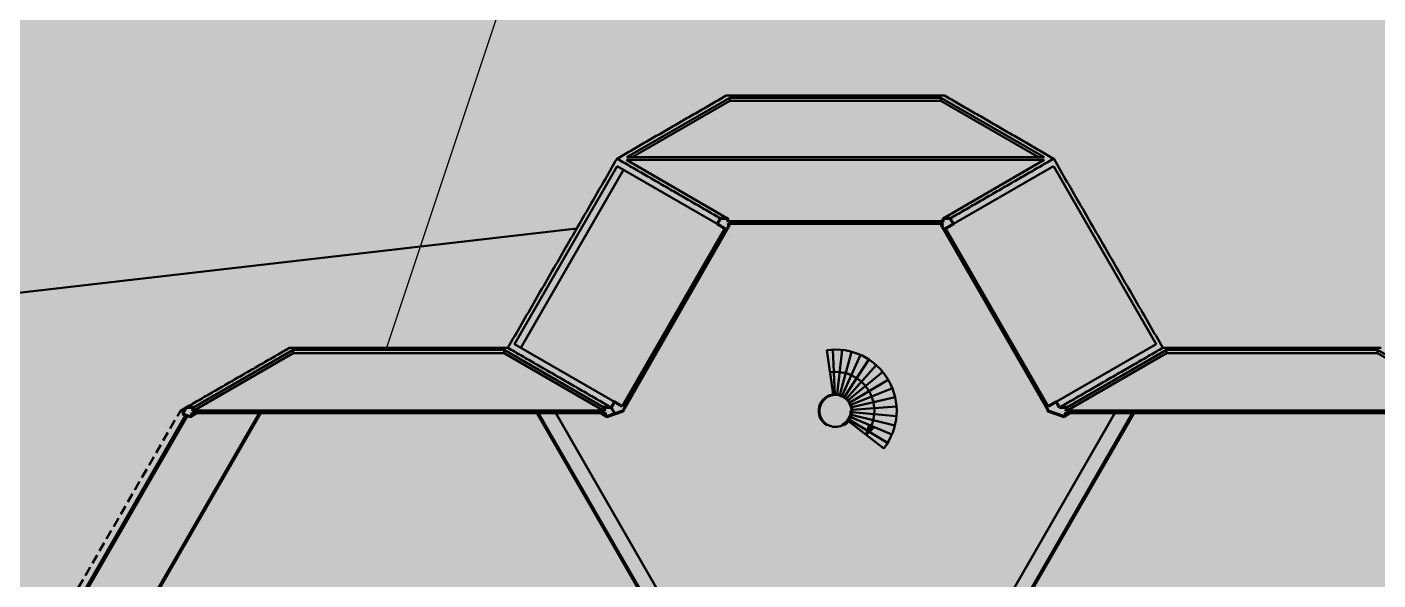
# Model space of a CAD drawing. Header units: millimetres. Extents: x 401 to 30661, y 2016 to 22119.
# Drawn here: x 12151 to 13060, y 13126 to 13498 of the extents above; entities that cross this region are included whole.
import ezdxf

# ---------------------------------------------------------------- set-up
doc = ezdxf.new("R2010")
doc.units = ezdxf.units.MM
doc.linetypes.add('HIDDEN2', pattern=[4.7625, 3.175, -1.5875])
for name, color, linetype, lineweight, true_color in [('2ND', 201, 'Continuous', 35, 0x39ffb0), ('3RD', 140, 'Continuous', 25, 0x7debff), ('4TH DETAILS', 125, 'Continuous', 15, 0x39ffb0)]:
    doc.layers.add(name, color=color, linetype=linetype, lineweight=lineweight, true_color=true_color)
doc.layers.add('BACKGROUND', color=7, linetype='Continuous', true_color=0x000000)
for name, color, linetype, lineweight, true_color, transparency in [('GLOW-CYAN-2', 7, 'Continuous', 50, 0x7debff, 0.8), ('GLOW-EMERALD', 7, 'Continuous', 70, 0x39ffb0, 0.8), ('GLOW-EMERALD-2', 7, 'Continuous', 30, 0x39ffb0, 0.8), ('hatch', 253, 'Continuous', 9, 0x7debff, 0.55)]:
    doc.layers.add(name, color=color, linetype=linetype, lineweight=lineweight, true_color=true_color, transparency=transparency)

msp = doc.modelspace()

# ---------------------------------------------------------------- hatches: boundary and pattern name
at = {"layer": 'BACKGROUND'}
h = msp.add_hatch(color=256, dxfattribs=at)
h.dxf.hatch_style = 1
h.paths.add_polyline_path([(400.723, 2015.745), (30660.634, 2015.745), (30660.634, 22119.328), (400.723, 22119.328)])
at = {"layer": 'hatch'}
h = msp.add_hatch(color=256, dxfattribs=at)
h.dxf.hatch_style = 1
h.paths.add_polyline_path([(12720.928, 13228.467), (12717.892, 13230.295), (12715.874, 13223.508)])

# ---------------------------------------------------------------- linework, layer by layer
at = {"layer": '2ND', "linetype": 'Continuous'}
for p, q in [((12617.746, 13369.129), (12615.563, 13365.347)), ((12767.645, 13369.129), (12767.186, 13366.742)), ((12772.533, 13369.129), (12767.645, 13369.129)), ((12767.186, 13366.742), (12623.093, 13366.742)), ((12623.258, 13363.401), (12623.736, 13363.401)), ((12623.277, 13365.788), (12767.002, 13365.788)), ((12767.002, 13365.788), (12766.543, 13363.401)), ((12766.543, 13363.401), (12767.021, 13363.401)), ((12767.021, 13363.401), (12837.7, 13240.983)), ((12258.14, 13241.85), (12256.185, 13238.465)), ((12263.027, 13241.85), (12258.14, 13241.85)), ((12262.568, 13239.463), (12263.027, 13241.85)), ((12539.374, 13241.85), (12539.833, 13239.463)), ((12843.834, 13245.631), (12838.458, 13242.527)), ((12846.017, 13241.85), (12843.834, 13245.631)), ((12850.905, 13241.85), (12846.017, 13241.85)), ((12850.445, 13239.463), (12850.905, 13241.85)), ((12257.992, 13236.821), (12185.027, 13110.442)), ((12185.762, 13109.806), (12258.911, 13236.503)), ((12256.185, 13238.465), (12255.696, 13237.617)), ((12261.447, 13236.122), (12261.925, 13236.122)), ((12261.925, 13236.122), (12262.384, 13238.508)), ((12540.017, 13238.508), (12540.476, 13236.122)), ((12540.476, 13236.122), (12540.955, 13236.122)), ((12849.085, 13235.708), (12849.324, 13236.122)), ((12849.324, 13236.122), (12849.802, 13236.122)), ((12849.802, 13236.122), (12850.262, 13238.508)), ((12850.262, 13238.508), (13127.895, 13238.508)), ((13127.711, 13239.463), (12850.445, 13239.463))]:
    msp.add_line(p, q, dxfattribs=at)
for points in [[(12623.093, 13366.742), (12622.634, 13369.129), (12617.746, 13369.129)], [(12838.458, 13242.527), (12769.339, 13362.243), (12774.716, 13365.347), (12772.533, 13369.129)], [(12540.955, 13236.122), (12541.194, 13235.708), (12552.217, 13239.526), (12623.253, 13363.401)], [(12615.563, 13365.347), (12620.739, 13362.359), (12551.621, 13242.642)], [(12623.736, 13363.401), (12623.277, 13365.788)], [(12551.621, 13242.642), (12546.445, 13245.631), (12544.261, 13241.85), (12539.374, 13241.85)], [(12255.696, 13237.617), (12257.992, 13236.821)], [(12258.911, 13236.503), (12261.207, 13235.708), (12261.447, 13236.122)], [(12262.384, 13238.508), (12540.017, 13238.508)], [(12539.833, 13239.463), (12262.568, 13239.463)], [(12837.7, 13240.983), (12838.301, 13239.94), (12838.062, 13239.526), (12849.085, 13235.708)]]:
    msp.add_lwpolyline(points, dxfattribs=at)
at = {"layer": '3RD', "linetype": 'Continuous'}
for p, q in [((12554.686, 13410.239), (12624.098, 13450.314)), ((12624.098, 13448.193), (12558.361, 13410.239)), ((12624.098, 13448.193), (12624.098, 13450.314)), ((12624.098, 13450.314), (12766.18, 13450.314)), ((12766.18, 13448.193), (12624.098, 13448.193)), ((12766.18, 13448.193), (12766.18, 13450.314)), ((12766.18, 13450.314), (12835.592, 13410.239)), ((12831.918, 13410.239), (12766.18, 13448.193)), ((12835.702, 13408.421), (12554.577, 13408.421)), ((12622.634, 13369.129), (12554.577, 13408.421)), ((12554.686, 13410.239), (12835.592, 13410.239)), ((12835.702, 13408.421), (12767.645, 13369.129)), ((12479.052, 13284.54), (12548.17, 13404.257)), ((12552.579, 13401.711), (12483.461, 13281.995)), ((12548.17, 13404.257), (12615.563, 13365.347)), ((12774.716, 13365.347), (12842.042, 13404.218)), ((12842.109, 13404.102), (12911.16, 13284.502)), ((12767.002, 13365.788), (12767.186, 13366.742)), ((12624.194, 13357.819), (12624.088, 13357.88)), ((12330.16, 13278.487), (12262.568, 13239.463)), ((12263.027, 13241.85), (12330.16, 13280.609)), ((12330.16, 13278.487), (12330.16, 13280.609)), ((12330.16, 13280.609), (12472.242, 13280.609)), ((12472.242, 13278.487), (12330.16, 13278.487)), ((12472.242, 13280.609), (12539.374, 13241.85)), ((12472.242, 13278.487), (12472.242, 13280.609)), ((12539.833, 13239.463), (12472.242, 13278.487)), ((12546.445, 13245.631), (12479.052, 13284.54)), ((12693.567, 13250.74), (12689.295, 13280.435)), ((12693.466, 13280.82), (12694.704, 13250.845)), ((12699.82, 13280.592), (12696.437, 13250.783)), ((12698.14, 13250.456), (12706.063, 13279.39)), ((12911.16, 13284.502), (12843.834, 13245.631)), ((12918.037, 13278.487), (12850.445, 13239.463)), ((12850.905, 13241.85), (12918.037, 13280.609)), ((12918.037, 13278.487), (12918.037, 13280.609)), ((12918.037, 13280.609), (13060.119, 13280.609)), ((13060.119, 13278.487), (12918.037, 13278.487)), ((13060.119, 13280.609), (13127.252, 13241.85)), ((13060.119, 13278.487), (13060.119, 13280.609)), ((13127.711, 13239.463), (13060.119, 13278.487)), ((12699.772, 13249.87), (12712.048, 13277.244)), ((12701.295, 13249.041), (12717.631, 13274.203)), ((12702.672, 13247.987), (12722.681, 13270.34)), ((12703.871, 13246.735), (12727.077, 13265.747)), ((12730.716, 13260.532), (12704.863, 13245.312)), ((12705.625, 13243.755), (12733.509, 13254.821)), ((12546.216, 13238.465), (12544.261, 13241.85)), ((12706.139, 13242.099), (12735.392, 13248.748)), ((12706.392, 13240.383), (12736.32, 13242.458)), ((12208.264, 13066.821), (12307.388, 13238.508)), ((12308.609, 13238.508), (12208.819, 13065.86)), ((12258.911, 13236.503), (12257.992, 13236.821)), ((12261.207, 13235.708), (12261.925, 13236.122)), ((12266.058, 13238.508), (12261.925, 13236.122)), ((12614.802, 13029.148), (12493.928, 13238.508)), ((12495.014, 13238.508), (12614.802, 13031.029)), ((12614.802, 13051.177), (12506.646, 13238.508)), ((12540.476, 13236.122), (12536.343, 13238.508)), ((12540.476, 13236.122), (12541.194, 13235.708)), ((12546.705, 13237.617), (12546.216, 13238.465)), ((12730.302, 13217.99), (12704.711, 13233.606)), ((12730.302, 13217.99), (12704.711, 13233.606)), ((12705.558, 13235.29), (12733.264, 13223.784)), ((12706.098, 13236.938), (12735.243, 13229.826)), ((12736.269, 13236.101), (12706.378, 13238.649)), ((12896.487, 13238.508), (12775.477, 13029.147)), ((12775.477, 13031.029), (12895.265, 13238.508)), ((12883.588, 13238.508), (12775.477, 13051.254)), ((12844.063, 13238.465), (12843.574, 13237.617)), ((12849.085, 13235.708), (12849.802, 13236.122)), ((12853.936, 13238.508), (12849.802, 13236.122))]:
    msp.add_line(p, q, dxfattribs=at)
at = {"layer": '3RD'}
for p, q in [((12521.083, 13362.383), (9892.182, 13059.16)), ((12705.435, 13239.529), (12705.918, 13239.484)), ((12689.834, 13230.231), (12689.584, 13229.798)), ((12699.557, 13230.301), (12699.771, 13229.849)), ((12700.797, 13229.823), (12700.547, 13230.256))]:
    msp.add_line(p, q, dxfattribs=at)
at = {"layer": '3RD', "linetype": 'Continuous'}
msp.add_lwpolyline([(12694.706, 13250.804), (12693.466, 13280.82)], dxfattribs=at)
at = {"layer": '3RD', "linetype": 'HIDDEN2', "ltscale": 2}
msp.add_lwpolyline([(12180.747, 13107.801), (12180.747, 13112.314), (12254.231, 13239.593), (12258.14, 13241.85)], dxfattribs=at)
at = {"layer": '3RD'}
for points in [[(12727.744, 13214.299), (12704.06, 13232.672)], [(12715.874, 13223.508), (12717.892, 13230.295)], [(12715.874, 13223.508), (12720.928, 13228.467)]]:
    msp.add_lwpolyline(points, dxfattribs=at)
at = {"layer": '3RD', "linetype": 'Continuous'}
msp.add_arc((12695.168, 13239.605), 41.25, 322.158402, 98.18649, dxfattribs=at)
at = {"layer": '3RD'}
for centre, radius, start, end in [((12695.139, 13239.593), 26.242, 322.196424, 98.119823), ((12695.139, 13239.593), 26.242, 97.944609, 98.119823), ((12695.168, 13239.564), 11.25, 300.019763, 240.23704), ((12695.168, 13239.564), 10.75, 295.351264, 240.24848), ((12695.155, 13239.592), 10.281, 295.355045, 359.651323), ((12695.168, 13239.605), 10.786, 240.35702, 295.257619)]:
    msp.add_arc(centre, radius, start, end, dxfattribs=at)
at = {"layer": '3RD', "linetype": 'Continuous'}
for points in [[(12548.17, 13409.299), (12621.655, 13451.725)], [(12768.624, 13451.725), (12621.655, 13451.725)], [(12768.624, 13451.725), (12842.109, 13409.299)], [(12474.685, 13282.019), (12548.17, 13409.299)], [(12617.746, 13369.129), (12548.17, 13409.299)], [(12772.533, 13369.129), (12842.109, 13409.299)], [(12915.593, 13282.019), (12842.109, 13409.299)], [(12258.14, 13241.85), (12327.716, 13282.019)], [(12474.685, 13282.019), (12327.716, 13282.019)], [(12474.685, 13282.019), (12544.261, 13241.85)], [(12544.261, 13241.85), (12474.685, 13282.019)], [(12846.017, 13241.85), (12915.593, 13282.019)], [(13062.563, 13282.019), (12915.593, 13282.019)]]:
    msp.add_open_spline(points, degree=1, dxfattribs=at)
at = {"layer": '4TH DETAILS'}
msp.add_lwpolyline([(16512.728, 11650.049), (16512.728, 12764.564), (15558.913, 13718.378), (14128.192, 14672.193), (12697.47, 14195.286), (12393.048, 13282.019)], dxfattribs=at)
at = {"layer": 'GLOW-CYAN-2', "linetype": 'Continuous'}
for p, q in [((12554.686, 13410.239), (12624.098, 13450.314)), ((12624.098, 13448.193), (12558.361, 13410.239)), ((12624.098, 13448.193), (12624.098, 13450.314)), ((12624.098, 13450.314), (12766.18, 13450.314)), ((12766.18, 13448.193), (12624.098, 13448.193)), ((12766.18, 13448.193), (12766.18, 13450.314)), ((12766.18, 13450.314), (12835.592, 13410.239)), ((12831.918, 13410.239), (12766.18, 13448.193)), ((12835.702, 13408.421), (12554.577, 13408.421)), ((12622.634, 13369.129), (12554.577, 13408.421)), ((12554.686, 13410.239), (12835.592, 13410.239)), ((12835.702, 13408.421), (12767.645, 13369.129)), ((12479.052, 13284.54), (12548.17, 13404.257)), ((12552.579, 13401.711), (12483.461, 13281.995)), ((12548.17, 13404.257), (12615.563, 13365.347)), ((12774.716, 13365.347), (12842.042, 13404.218)), ((12842.109, 13404.102), (12911.16, 13284.502)), ((12767.002, 13365.788), (12767.186, 13366.742)), ((12624.194, 13357.819), (12624.088, 13357.88)), ((12330.16, 13278.487), (12262.568, 13239.463)), ((12263.027, 13241.85), (12330.16, 13280.609)), ((12330.16, 13278.487), (12330.16, 13280.609)), ((12330.16, 13280.609), (12472.242, 13280.609)), ((12472.242, 13278.487), (12330.16, 13278.487)), ((12472.242, 13280.609), (12539.374, 13241.85)), ((12472.242, 13278.487), (12472.242, 13280.609)), ((12539.833, 13239.463), (12472.242, 13278.487)), ((12546.445, 13245.631), (12479.052, 13284.54)), ((12693.567, 13250.74), (12689.295, 13280.435)), ((12693.466, 13280.82), (12694.704, 13250.845)), ((12699.82, 13280.592), (12696.437, 13250.783)), ((12698.14, 13250.456), (12706.063, 13279.39)), ((12911.16, 13284.502), (12843.834, 13245.631)), ((12918.037, 13278.487), (12850.445, 13239.463)), ((12850.905, 13241.85), (12918.037, 13280.609)), ((12918.037, 13278.487), (12918.037, 13280.609)), ((12918.037, 13280.609), (13060.119, 13280.609)), ((13060.119, 13278.487), (12918.037, 13278.487)), ((13060.119, 13280.609), (13127.252, 13241.85)), ((13060.119, 13278.487), (13060.119, 13280.609)), ((13127.711, 13239.463), (13060.119, 13278.487)), ((12699.772, 13249.87), (12712.048, 13277.244)), ((12701.295, 13249.041), (12717.631, 13274.203)), ((12702.672, 13247.987), (12722.681, 13270.34)), ((12703.871, 13246.735), (12727.077, 13265.747)), ((12730.716, 13260.532), (12704.863, 13245.312)), ((12705.625, 13243.755), (12733.509, 13254.821)), ((12546.216, 13238.465), (12544.261, 13241.85)), ((12706.139, 13242.099), (12735.392, 13248.748)), ((12706.392, 13240.383), (12736.32, 13242.458)), ((12208.264, 13066.821), (12307.388, 13238.508)), ((12308.609, 13238.508), (12208.819, 13065.86)), ((12258.911, 13236.503), (12257.992, 13236.821)), ((12261.207, 13235.708), (12261.925, 13236.122)), ((12266.058, 13238.508), (12261.925, 13236.122)), ((12614.802, 13029.148), (12493.928, 13238.508)), ((12495.014, 13238.508), (12614.802, 13031.029)), ((12614.802, 13051.177), (12506.646, 13238.508)), ((12540.476, 13236.122), (12536.343, 13238.508)), ((12540.476, 13236.122), (12541.194, 13235.708)), ((12546.705, 13237.617), (12546.216, 13238.465)), ((12730.302, 13217.99), (12704.711, 13233.606)), ((12730.302, 13217.99), (12704.711, 13233.606)), ((12705.558, 13235.29), (12733.264, 13223.784)), ((12706.098, 13236.938), (12735.243, 13229.826)), ((12736.269, 13236.101), (12706.378, 13238.649)), ((12896.487, 13238.508), (12775.477, 13029.147)), ((12775.477, 13031.029), (12895.265, 13238.508)), ((12883.588, 13238.508), (12775.477, 13051.254)), ((12844.063, 13238.465), (12843.574, 13237.617)), ((12849.085, 13235.708), (12849.802, 13236.122)), ((12853.936, 13238.508), (12849.802, 13236.122))]:
    msp.add_line(p, q, dxfattribs=at)
at = {"layer": 'GLOW-CYAN-2'}
for p, q in [((12521.083, 13362.383), (9892.182, 13059.16)), ((12705.435, 13239.529), (12705.918, 13239.484)), ((12689.834, 13230.231), (12689.584, 13229.798)), ((12699.557, 13230.301), (12699.771, 13229.849)), ((12700.797, 13229.823), (12700.547, 13230.256))]:
    msp.add_line(p, q, dxfattribs=at)
at = {"layer": 'GLOW-CYAN-2', "linetype": 'Continuous'}
msp.add_lwpolyline([(12694.706, 13250.804), (12693.466, 13280.82)], dxfattribs=at)
at = {"layer": 'GLOW-CYAN-2', "linetype": 'HIDDEN2', "ltscale": 2}
msp.add_lwpolyline([(12180.747, 13107.801), (12180.747, 13112.314), (12254.231, 13239.593), (12258.14, 13241.85)], dxfattribs=at)
at = {"layer": 'GLOW-CYAN-2'}
for points in [[(12727.744, 13214.299), (12704.06, 13232.672)], [(12715.874, 13223.508), (12717.892, 13230.295)], [(12715.874, 13223.508), (12720.928, 13228.467)]]:
    msp.add_lwpolyline(points, dxfattribs=at)
at = {"layer": 'GLOW-CYAN-2', "linetype": 'Continuous'}
msp.add_arc((12695.168, 13239.605), 41.25, 322.158402, 98.18649, dxfattribs=at)
at = {"layer": 'GLOW-CYAN-2'}
for centre, radius, start, end in [((12695.139, 13239.593), 26.242, 322.196424, 98.119823), ((12695.139, 13239.593), 26.242, 97.944609, 98.119823), ((12695.168, 13239.564), 11.25, 300.019763, 240.23704), ((12695.168, 13239.564), 10.75, 295.351264, 240.24848), ((12695.155, 13239.592), 10.281, 295.355045, 359.651323), ((12695.168, 13239.605), 10.786, 240.35702, 295.257619)]:
    msp.add_arc(centre, radius, start, end, dxfattribs=at)
at = {"layer": 'GLOW-CYAN-2', "linetype": 'Continuous'}
for points in [[(12548.17, 13409.299), (12621.655, 13451.725)], [(12768.624, 13451.725), (12621.655, 13451.725)], [(12768.624, 13451.725), (12842.109, 13409.299)], [(12474.685, 13282.019), (12548.17, 13409.299)], [(12617.746, 13369.129), (12548.17, 13409.299)], [(12772.533, 13369.129), (12842.109, 13409.299)], [(12915.593, 13282.019), (12842.109, 13409.299)], [(12258.14, 13241.85), (12327.716, 13282.019)], [(12474.685, 13282.019), (12327.716, 13282.019)], [(12474.685, 13282.019), (12544.261, 13241.85)], [(12544.261, 13241.85), (12474.685, 13282.019)], [(12846.017, 13241.85), (12915.593, 13282.019)], [(13062.563, 13282.019), (12915.593, 13282.019)]]:
    msp.add_open_spline(points, degree=1, dxfattribs=at)
at = {"layer": 'GLOW-EMERALD', "linetype": 'Continuous'}
for p, q in [((12617.746, 13369.129), (12615.563, 13365.347)), ((12767.645, 13369.129), (12767.186, 13366.742)), ((12772.533, 13369.129), (12767.645, 13369.129)), ((12767.186, 13366.742), (12623.093, 13366.742)), ((12623.258, 13363.401), (12623.736, 13363.401)), ((12623.277, 13365.788), (12767.002, 13365.788)), ((12767.002, 13365.788), (12766.543, 13363.401)), ((12766.543, 13363.401), (12767.021, 13363.401)), ((12767.021, 13363.401), (12837.7, 13240.983)), ((12258.14, 13241.85), (12256.185, 13238.465)), ((12263.027, 13241.85), (12258.14, 13241.85)), ((12262.568, 13239.463), (12263.027, 13241.85)), ((12539.374, 13241.85), (12539.833, 13239.463)), ((12843.834, 13245.631), (12838.458, 13242.527)), ((12846.017, 13241.85), (12843.834, 13245.631)), ((12850.905, 13241.85), (12846.017, 13241.85)), ((12850.445, 13239.463), (12850.905, 13241.85)), ((12257.992, 13236.821), (12185.027, 13110.442)), ((12185.762, 13109.806), (12258.911, 13236.503)), ((12256.185, 13238.465), (12255.696, 13237.617)), ((12261.447, 13236.122), (12261.925, 13236.122)), ((12261.925, 13236.122), (12262.384, 13238.508)), ((12540.017, 13238.508), (12540.476, 13236.122)), ((12540.476, 13236.122), (12540.955, 13236.122)), ((12849.085, 13235.708), (12849.324, 13236.122)), ((12849.324, 13236.122), (12849.802, 13236.122)), ((12849.802, 13236.122), (12850.262, 13238.508)), ((12850.262, 13238.508), (13127.895, 13238.508)), ((13127.711, 13239.463), (12850.445, 13239.463))]:
    msp.add_line(p, q, dxfattribs=at)
for points in [[(12623.093, 13366.742), (12622.634, 13369.129), (12617.746, 13369.129)], [(12838.458, 13242.527), (12769.339, 13362.243), (12774.716, 13365.347), (12772.533, 13369.129)], [(12540.955, 13236.122), (12541.194, 13235.708), (12552.217, 13239.526), (12623.253, 13363.401)], [(12615.563, 13365.347), (12620.739, 13362.359), (12551.621, 13242.642)], [(12623.736, 13363.401), (12623.277, 13365.788)], [(12551.621, 13242.642), (12546.445, 13245.631), (12544.261, 13241.85), (12539.374, 13241.85)], [(12255.696, 13237.617), (12257.992, 13236.821)], [(12258.911, 13236.503), (12261.207, 13235.708), (12261.447, 13236.122)], [(12262.384, 13238.508), (12540.017, 13238.508)], [(12539.833, 13239.463), (12262.568, 13239.463)], [(12837.7, 13240.983), (12838.301, 13239.94), (12838.062, 13239.526), (12849.085, 13235.708)]]:
    msp.add_lwpolyline(points, dxfattribs=at)
at = {"layer": 'GLOW-EMERALD-2'}
msp.add_lwpolyline([(16512.728, 11650.049), (16512.728, 12764.564), (15558.913, 13718.378), (14128.192, 14672.193), (12697.47, 14195.286), (12393.048, 13282.019)], dxfattribs=at)

doc.saveas('drawing.dxf')
